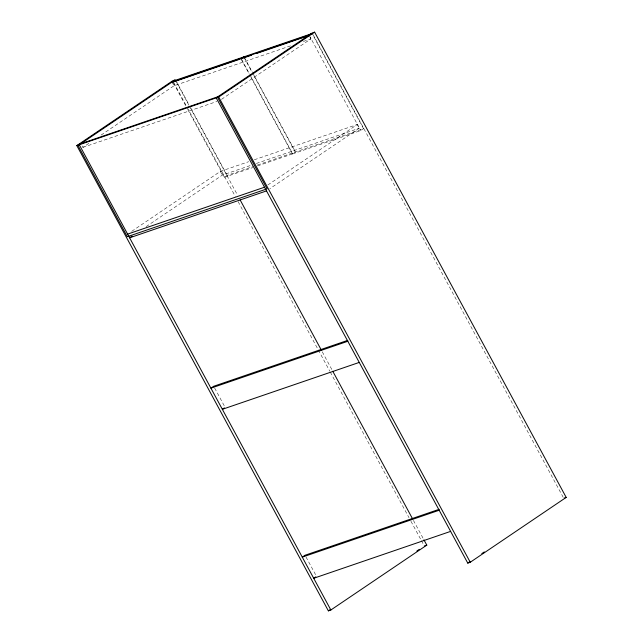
<?xml version="1.0" encoding="UTF-8"?>
<svg xmlns="http://www.w3.org/2000/svg" width="643" height="643" viewBox="0 0 643 643"><rect width="100%" height="100%" fill="white"/><g stroke="black" fill="none" stroke-linecap="round" stroke-linejoin="round"><path stroke-width="0.48" stroke-dasharray="3.21 2.41" d="M82.095 145.897L82.899 147.376L89.522 142.899M101.128 135.054L174.036 85.752L292.067 45.331M221.465 99.368L310.947 38.861L308.953 35.164M131.751 231.303L220.348 171.4L248.672 161.698M146.17 226.609L222.349 175.105L250.674 165.404M187.716 109.423L224.399 177.275L227.204 175.378L252.715 166.641M257.473 165.942L292.436 153.974L295.515 151.981L363.544 128.68L312.096 33.524M267.834 184.975L357.259 124.509L359.26 128.214L269.835 188.68M249.838 74.572L292.718 153.878L360.747 130.577L363.544 128.68M303.4 41.449L310.947 38.861M82.899 147.376L216.98 101.457M254.339 159.761L357.259 124.509M256.34 163.459L359.26 128.214M257.433 165.026L295.233 152.078L252.353 72.78M224.399 177.275L252.747 167.566M313.101 34.762L563.228 497.36M309.291 35.413L360.747 130.577M244.059 56.817L252.16 71.799M252.635 72.683L295.515 151.981M244.252 57.798L251.879 71.895M241.736 59.59L249.363 73.688M240.98 58.81L249.082 73.792M250.987 77.313L292.436 153.974M175.748 80.214L189.09 104.889M190.995 108.41L227.204 175.378M176.664 82.537L189.074 105.492M189.556 106.376L237.291 194.66M322.256 351.793L331.796 369.452M413.425 520.412L423.448 538.955M173.706 82.505L186.591 106.344M187.073 107.228L235.282 196.388M238.143 201.685L317.859 349.117M318.341 350.001L329.795 371.188M330.269 372.072L409.028 517.736M410.941 521.264L420.964 539.807M421.446 540.683L423.825 545.103M173.425 82.987L185.811 105.902M172.035 82.055L174.036 85.752M220.348 171.4L222.349 175.105M214.658 388.034L224.664 406.537M306.02 556.999L316.501 576.385"/><path stroke-width="0.96" d="M330.856 609.998L328.372 610.85L76.814 145.607L172.75 80.745L175.234 79.893L79.298 144.755L330.856 609.998L426.791 545.135L423.922 539.839M240.98 58.81L243.777 56.914L175.748 80.214L172.951 82.111L240.032 59.132M310.69 34.465L312.096 33.524L244.059 56.817L241.262 58.714L251.654 55.153M76.814 145.607L218.692 97.021L314.628 32.15L566.186 497.393L470.25 562.255L467.766 563.107L216.209 97.865L312.144 33.002L314.628 32.15M130.433 237.243L132.096 236.126M224.439 407.895L222.341 409.31L359.252 362.419M315.801 576.859L313.704 578.282L450.614 531.391M328.372 610.85L330.028 609.733M416.865 551.019L419.34 549.339M467.766 563.107L470.25 561.435M481.824 553.599L484.308 551.927M172.035 82.055L308.953 35.164M256.38 53.538L309.291 35.413M127.611 234.108L264.522 187.217M129.605 237.806L266.524 190.915M347.783 340.348L213.701 386.274L210.904 388.163L347.823 341.272M439.145 509.32L305.063 555.239L302.266 557.127L439.177 510.245M424.308 545.979L426.791 545.135M564.53 497.955L566.186 497.393M218.692 97.021L470.25 562.255M240.152 199.957L321.299 350.033M332.752 371.22L412.468 518.652M79.475 144.161L77.875 145.246L127.33 236.704L267.086 188.841L217.631 97.382L219.231 96.297L79.475 144.161"/></g></svg>
